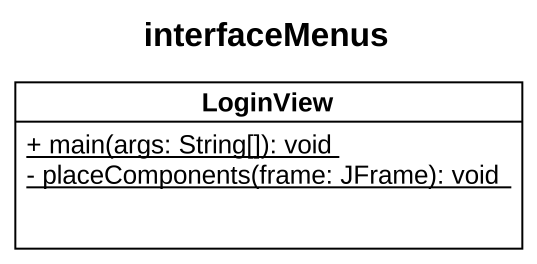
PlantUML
@startuml
title interfaceMenus
hide circle
hide empty members
skinparam classAttributeIconSize 0
class LoginView {
  {static} + main(args: String[]): void
  {static} - placeComponents(frame: JFrame): void
}
@enduml
